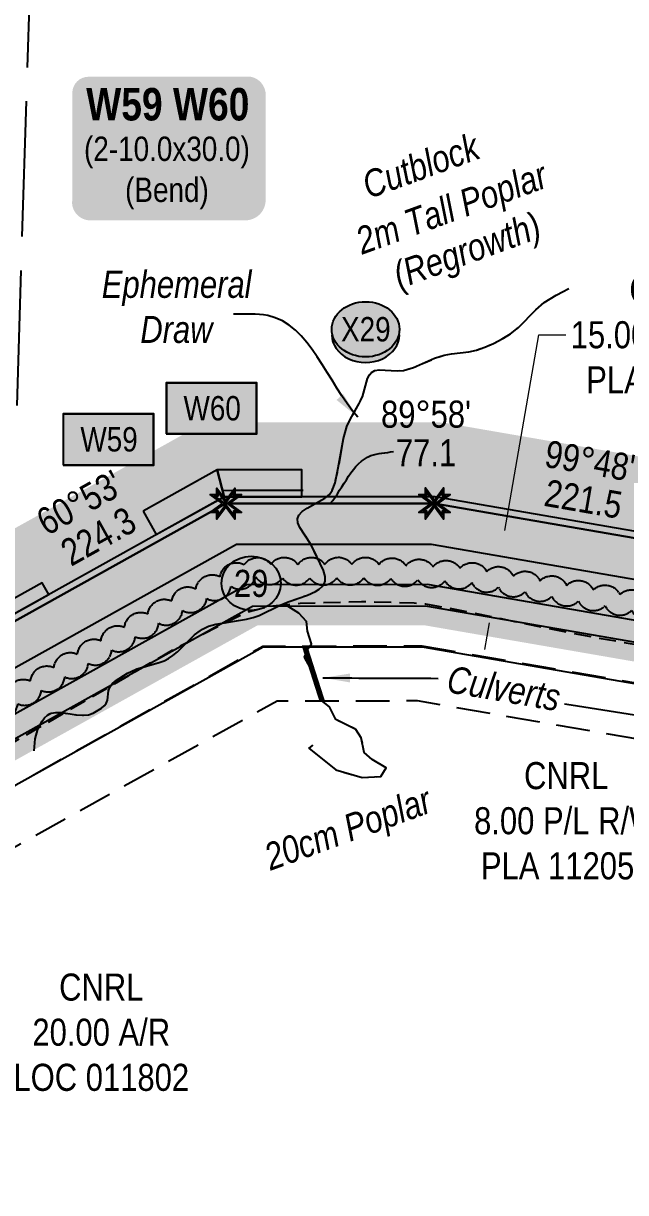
# Model space of a CAD drawing. Extents: x 355004 to 366534, y 6048595 to 6058688.
# Drawn here: x 360642.9 to 360865.6, y 6053724.3 to 6054156.2 of the extents above; entities that cross this region are included whole.
import ezdxf
from ezdxf.enums import TextEntityAlignment as Align

# ---------------------------------------------------------------- set-up
doc = ezdxf.new("R2010")
doc.units = 0
doc.header["$LTSCALE"] = 5
doc.header["$PDSIZE"] = 5
for name, pattern in [('0', [1, 1, 0]), ('foc-ACCESSROAD', [3.75, 2.5, -1.25]), ('foc-TOPO-ephemeral', [6.25, 3.125, -0.625, 0.625, -0.625, 0.625, -0.625]), ('foc-UNSURVEYED', [12.5, 10, -2.5]), ('UG_PIPE', [1.875, 1.25, -0.625])]:
    doc.linetypes.add(name, pattern=pattern)
doc.layers.get('Defpoints').update_dxf_attribs({"color": 9})
for name, color, linetype, lineweight in [('AS-GENERAL', 48, 'Continuous', 18), ('C-AR-T', 13, 'Continuous', 9), ('C-RW-T', 13, 'Continuous', 9), ('T-TEXT', 48, 'Continuous', 18)]:
    doc.layers.add(name, color=color, linetype=linetype, lineweight=lineweight)
for name, color, linetype in [('AS-PIPE-UG', 44, 'UG_PIPE'), ('C-AR', 13, 'foc-ACCESSROAD'), ('C-RW', 13, 'Continuous'), ('L-BD1', 253, 'Continuous'), ('L-MON', 1, 'Continuous'), ('L-USEC', 7, 'foc-UNSURVEYED'), ('P-BUFFER-H 30m', 51, 'Continuous'), ('P-CROSSINGS', 250, 'Continuous'), ('P-ELEVATION', 7, 'Continuous'), ('P-PROPOSED', 10, 'Continuous'), ('P-PROPOSED-H', 21, 'Continuous'), ('P-TEMP-BLOCKS', 250, 'Continuous'), ('P-TEMP-BLUE', 146, 'Continuous'), ('T-BUSH', 110, '0'), ('T-BUSH-T', 110, 'Continuous'), ('T-DRAW', 143, 'foc-TOPO-ephemeral'), ('T-WATER-T', 170, 'Continuous')]:
    doc.layers.add(name, color=color, linetype=linetype)
doc.layers.add('P-TEMP-BLUE-H', color=7, linetype='Continuous', true_color=0x99e6ff)
doc.styles.add('80', font='ARIALN.TTF', dxfattribs={"height": 10})
doc.styles.add('80CG', font='ARIALN.TTF', dxfattribs={"height": 10})
doc.styles.add('80L', font='ARIALN.TTF', dxfattribs={"height": 10})
doc.styles.add('80LS', font='ARIALNI.TTF', dxfattribs={"height": 10})
doc.styles.add('BOLD', font='ARIALNB.TTF')
doc.styles.add('Crossing', font='ARIALN.TTF', dxfattribs={"height": 10})
doc.styles.add('foc-LtypeFont', font='ARIALN.TTF', dxfattribs={"height": 7.35})
doc.styles.get("Standard").update_dxf_attribs({"font": 'ARIALN.TTF'})
doc.linetypes.add('foc-TOPO-flowdirection-NOLINE', pattern='A,0,[">",foc-LtypeFont,S=0.3,R=0,X=0,Y=-0.945],-20,[">",foc-LtypeFont,S=0.3,R=0,X=0,Y=-0.945],0', length=20)
doc.dimstyles.new('Compass 5 000', dxfattribs={"dimscale": 5, "dimtxt": 9, "dimasz": 2, "dimexe": 0.2, "dimexo": 0.0625, "dimgap": 0.5, "dimtad": 0, "dimtih": 1, "dimtoh": 1, "dimzin": 0, "dimdsep": 46, "dimtxsty": '80CG', "dimcen": 0.1, "dimse1": 1, "dimse2": 1, "dimclrd": 256, "dimclrt": 256, "dimaunit": 1, "dimadec": 4, "dimazin": 0, "dimtfac": 0.06, "dimtofl": 0, "dimtmove": 0, "dimatfit": 1, "dimfxl": 0.2, "dimtolj": 1, "dimtzin": 0, "dimlwd": -1, "dimarcsym": 0})

# ---------------------------------------------------------------- blocks, each defined once
blk = doc.blocks.new('*D421')
at = {"layer": 'C-RW-T', "transparency": 16777216}
for p, q in [((360903.3, 6053938.75), (360905.01, 6053948.6)), ((360898.5, 6053911.17), (360889.88, 6053861.58)), ((360889.88, 6053861.58), (360879.88, 6053861.58))]:
    blk.add_line(p, q, dxfattribs=at)
for points in [[(360901.65, 6053939.04), (360904.94, 6053938.47), (360901.58, 6053928.9)], [(360896.86, 6053911.45), (360900.14, 6053910.88), (360900.21, 6053921.02)]]:
    blk.add_solid(points, dxfattribs=at)
at = {"layer": 'Defpoints', "color": 0, "transparency": 16777216}
for p in [(360869.95, 6053934.4), (360868.58, 6053926.52), (360901.58, 6053928.9)]:
    blk.add_point(p, dxfattribs=at)
at = {"layer": 'C-RW-T', "transparency": 16777216, "insert": (360843.59, 6053861.58), "char_height": 10, "attachment_point": 5, "style": '80CG'}
blk.add_mtext('\\A1;CNRL\\P8.00 P/L R/W\\PPLA 112056', dxfattribs=at)
blk = doc.blocks.new('*D426')
at = {"layer": 'C-RW-T', "transparency": 16777216}
for p, q in [((360820.94, 6053968.87), (360833.43, 6054041.14)), ((360833.43, 6054041.14), (360843.43, 6054041.14)), ((360815.05, 6053934.8), (360813.35, 6053924.95))]:
    blk.add_line(p, q, dxfattribs=at)
for points in [[(360819.3, 6053969.16), (360822.58, 6053968.59), (360819.24, 6053959.02)], [(360813.41, 6053935.09), (360816.7, 6053934.52), (360816.76, 6053944.66)]]:
    blk.add_solid(points, dxfattribs=at)
at = {"layer": 'Defpoints', "color": 0, "transparency": 16777216}
for p in [(360809.41, 6053960.72), (360819.24, 6053959.02), (360806.93, 6053946.36)]:
    blk.add_point(p, dxfattribs=at)
at = {"layer": 'C-RW-T', "transparency": 16777216, "insert": (360882.51, 6054041.14), "char_height": 10, "attachment_point": 5, "style": '80CG'}
blk.add_mtext('\\A1;CNRL\\P15.00 P/L R/W\\PPLA 250032', dxfattribs=at)
blk = doc.blocks.new('*U448')
at = {"true_color": 0x99e6ff}
h = blk.add_hatch(color=141, dxfattribs=at)
edge = h.paths.add_edge_path()
edge.add_line((-29, -33.07), (29, -33.07))
edge.add_arc((29, -27.07), 6, 270, 360)
edge.add_line((35, -27.07), (35, 12.5))
edge.add_arc((29, 12.5), 6, 0, 90)
edge.add_line((29, 18.5), (-29, 18.5))
edge.add_arc((-29, 12.5), 6, 90, 180)
edge.add_line((-35, 12.5), (-35, -27.07))
edge.add_arc((-29, -27.07), 6, 180, 270)
at = {"color": 250, "flags": 128}
blk.add_lwpolyline([(-29, -33.07, 3, 3, 0), (29, -33.07, 3, 3, 0.414214), (35, -27.07, 3, 3, 0), (35, 12.5, 3, 0, 0.414214), (29, 18.5, 0, 0, 0), (-29, 18.5, 0, 0, 0.414214), (-35, 12.5, 0, 0, 0), (-35, -27.07, 0, 3, 0.414214)], format="xyseb", close=True, dxfattribs=at)
at = {"flags": 128}
blk.add_lwpolyline([(5.04, -21.02, 0, 7.5, 0), (0, 0, 0, 0, 0)], format="xyseb", dxfattribs=at)
at = {"color": 250}
for tag, p, height, style in [('TEMP_AREA_W1_001', (-9.21, 2.24), 12, 'BOLD'), ('ENTER_TEXT_001', (-30.66, -12.62), 9, '80')]:
    blk.add_attdef(tag, p, '', height=height, dxfattribs=dict(at, style=style))
blk = doc.blocks.new('TEMP')
h = blk.add_hatch(color=255)
h.dxf.hatch_style = 1
h.paths.add_polyline_path([(0, 0.251), (-0.666, 1.152), (-0.666, 0.666), (-1.152, 0.666), (-0.251, 0), (-1.152, -0.666), (-0.666, -0.666), (-0.666, -1.152), (0, -0.251), (0.666, -1.152), (0.666, -0.666), (1.152, -0.666), (0.251, 0), (1.152, 0.666), (0.666, 0.666), (0.666, 1.152)])
h.paths.add_polyline_path([(0.566, 0.849), (0.566, 0.566), (0.849, 0.566), (0.083, 0), (0.849, -0.566), (0.566, -0.566), (0.566, -0.849), (0, -0.083), (-0.566, -0.849), (-0.566, -0.566), (-0.849, -0.566), (-0.083, 0), (-0.849, 0.566), (-0.566, 0.566), (-0.566, 0.849), (0, 0.083)], flags=16)
h = blk.add_hatch(color=1)
h.dxf.hatch_style = 1
h.paths.add_polyline_path([(0, 0.083), (-0.566, 0.849), (-0.566, 0.566), (-0.849, 0.566), (-0.083, 0), (-0.849, -0.566), (-0.566, -0.566), (-0.566, -0.849), (0, -0.083), (0.566, -0.849), (0.566, -0.566), (0.849, -0.566), (0.083, 0), (0.849, 0.566), (0.566, 0.566), (0.566, 0.849)])
at = {"color": 1}
for p, q in [((-0.083, 0), (0.083, 0)), ((0, 0.083), (0, -0.083))]:
    blk.add_line(p, q, dxfattribs=at)
at = {"color": 255, "flags": 128}
blk.add_lwpolyline([(-0.251, 0), (-1.152, 0.666), (-0.666, 0.666), (-0.666, 1.152), (0, 0.251), (0.666, 1.152), (0.666, 0.666), (1.152, 0.666), (0.251, 0), (1.152, -0.666), (0.666, -0.666), (0.666, -1.152), (0, -0.251), (-0.666, -1.152), (-0.666, -0.666), (-1.152, -0.666)], close=True, dxfattribs=at)
at = {"color": 1, "flags": 128}
blk.add_lwpolyline([(-0.083, 0), (-0.849, 0.566), (-0.566, 0.566), (-0.566, 0.849), (0, 0.083), (0.566, 0.849), (0.566, 0.566), (0.849, 0.566), (0.083, 0), (0.849, -0.566), (0.566, -0.566), (0.566, -0.849), (0, -0.083), (-0.566, -0.849), (-0.566, -0.566), (-0.849, -0.566)], close=True, dxfattribs=at)
blk = doc.blocks.new('Temp_Area5')
at = {"true_color": 0x99e6ff}
h = blk.add_hatch(color=141, dxfattribs=at)
h.dxf.hatch_style = 1
h.paths.add_polyline_path([(-16.83, -9.44), (16.33, -9.44), (16.33, 9.05), (-16.83, 9.05)])
at = {"color": 250}
for points in [[(-17.03, -9.64), (16.53, -9.64), (16.53, 9.25), (-17.03, 9.25)], [(-16.93, -9.54), (16.43, -9.54), (16.43, 9.15), (-16.93, 9.15)]]:
    blk.add_lwpolyline(points, close=True, dxfattribs=at)
at = {"color": 250, "style": '80L'}
blk.add_attdef('TEMPORARY', text='', height=9, dxfattribs=at).set_placement((0, -0.15), align=Align.MIDDLE_CENTER)
blk = doc.blocks.new('xing2')
h = blk.add_hatch(color=50)
h.dxf.hatch_style = 1
edge = h.paths.add_edge_path()
edge.add_ellipse((0, 0), major_axis=(-12.5, 0), ratio=0.816297, start_angle=0, end_angle=360)
h = blk.add_hatch(color=250)
h.dxf.hatch_style = 1
edge = h.paths.add_edge_path()
edge.add_ellipse((0, -2.05), major_axis=(-12.5, 0), ratio=0.816297, start_angle=0, end_angle=180)
edge.add_line((12.5, -2.05), (12.5, 0))
edge.add_ellipse((0, 0), major_axis=(-12.5, 0), ratio=0.816297, start_angle=0, end_angle=180, ccw=False)
edge.add_line((-12.5, 0), (-12.5, -2.05))
at = {"color": 250}
blk.add_ellipse((0, 0), major_axis=(-12.5, 0), ratio=0.816297, dxfattribs=at)
blk.add_ellipse((0, -2.05), major_axis=(-12.5, 0), ratio=0.816297, start_param=0, end_param=3.141593, dxfattribs=at)
at = {"color": 250, "style": 'Crossing'}
blk.add_attdef('CROSSING', text='', height=9, dxfattribs=at).set_placement((0.09, 0.02), align=Align.MIDDLE_CENTER)
at = {"color": 250, "style": 'Crossing', "flags": 1}
for tag, p in [('OWNER', (0.09, -12.49)), ('DESCRIPTION', (0.09, -25.77)), ('LOCATION', (0.09, -39.3)), ('DWG_REF', (0.09, -52.84))]:
    blk.add_attdef(tag, text='', height=9, dxfattribs=at).set_placement(p, align=Align.MIDDLE_CENTER)
blk = doc.blocks.new('Induction_Bend_No')
at = {"layer": 'P-ELEVATION'}
h = blk.add_hatch(color=111, dxfattribs=at)
h.dxf.hatch_style = 1
edge = h.paths.add_edge_path()
edge.add_ellipse((0, 0), major_axis=(-10.94, 0), ratio=0.913794, start_angle=0, end_angle=360)
at = {"layer": 'P-ELEVATION', "color": 7, "flags": 128}
blk.add_lwpolyline([(0, 0, 5, 0, 0), (-8.54, -4.54, 0, 0, 0)], format="xyseb", dxfattribs=at)
at = {"layer": 'P-ELEVATION', "color": 7}
blk.add_ellipse((0, 0), major_axis=(-10.94, 0), ratio=0.913794, dxfattribs=at)
at = {"layer": 'P-ELEVATION', "style": '80'}
blk.add_attdef('BEND', text='', height=10, dxfattribs=at).set_placement((0, 0), align=Align.MIDDLE_CENTER)
blk = doc.blocks.new('*D725')
at = {"layer": 'C-AR-T', "transparency": 16777216}
for p, q in [((360586.68, 6053856.62), (360581.82, 6053865.35)), ((360606.15, 6053821.68), (360627.44, 6053783.45)), ((360627.44, 6053783.45), (360637.44, 6053783.45))]:
    blk.add_line(p, q, dxfattribs=at)
for points in [[(360588.14, 6053857.43), (360585.23, 6053855.8), (360591.55, 6053847.88)], [(360607.6, 6053822.49), (360604.69, 6053820.87), (360601.28, 6053830.41)]]:
    blk.add_solid(points, dxfattribs=at)
at = {"layer": 'Defpoints', "color": 0, "transparency": 16777216}
for p in [(360590.73, 6053847.42), (360600.46, 6053829.96), (360601.28, 6053830.41)]:
    blk.add_point(p, dxfattribs=at)
at = {"layer": 'C-AR-T', "transparency": 16777216, "insert": (360671.71, 6053783.45), "char_height": 10, "attachment_point": 5, "style": '80CG'}
blk.add_mtext('\\A1;CNRL\\P20.00 A/R\\PLOC 011802', dxfattribs=at)

msp = doc.modelspace()

# ---------------------------------------------------------------- hatches: boundary and pattern name
at = {"layer": 'P-BUFFER-H 30m'}
h = msp.add_hatch(color=256, dxfattribs=at)
h.dxf.hatch_style = 1
edge = h.paths.add_edge_path()
edge.add_line((360143.069, 6053526.88), (359951.046, 6053351.793))
edge.add_arc((359971.252, 6053329.632), 29.99, 132.35869, 161.1167)
edge.add_line((359942.876, 6053339.338), (359937.321, 6053323.097))
edge.add_line((359937.321, 6053323.097), (359592.181, 6053011.569))
edge.add_arc((359612.275, 6052989.307), 29.99, 132.06976, 183.19753)
edge.add_line((359582.332, 6052987.634), (359599.322, 6052683.515))
edge.add_line((359599.322, 6052683.515), (359596.231, 6052667.301))
edge.add_line((359596.231, 6052667.301), (359570.103, 6052530.209))
edge.add_line((359570.103, 6052530.209), (359561.718, 6052512.862))
edge.add_arc((359588.718, 6052499.81), 29.99, 154.2, 169.19794)
edge.add_line((359559.26, 6052505.431), (359520.794, 6052303.826))
edge.add_line((359520.794, 6052303.826), (359488.527, 6052200.413))
edge.add_arc((359517.156, 6052191.48), 29.99, 162.67106, 207.67106)
edge.add_line((359490.596, 6052177.553), (359491.392, 6052176.034))
edge.add_line((359491.392, 6052176.034), (359484.801, 6052154.909))
edge.add_line((359484.801, 6052154.909), (359480.575, 6052144.748))
edge.add_arc((359508.266, 6052133.232), 29.99, 157.4183, 162.05011)
edge.add_line((359479.736, 6052142.475), (359459.107, 6052078.797))
edge.add_line((359459.107, 6052078.797), (359420.237, 6052091.39))
edge.add_arc((359410.994, 6052062.859), 29.99, 72.05011, 109.95102)
edge.add_line((359400.761, 6052091.049), (359345.133, 6052070.856))
edge.add_arc((359355.366, 6052042.666), 29.99, 109.95102, 125.22263)
edge.add_line((359338.069, 6052067.165), (359259.654, 6052011.803))
edge.add_arc((359276.951, 6051987.304), 29.99, 125.22263, 137.4931)
edge.add_line((359254.842, 6052007.568), (359223.901, 6051973.809))
edge.add_line((359223.901, 6051973.809), (359143.115, 6051914.277))
edge.add_line((359143.115, 6051914.277), (359101.159, 6051900.867))
edge.add_line((359101.159, 6051900.867), (358953.961, 6051913.11))
edge.add_arc((358951.475, 6051883.223), 29.99, 85.24557, 90.55285)
edge.add_line((358951.186, 6051913.212), (358748.976, 6051911.26))
edge.add_line((358748.976, 6051911.26), (358742.176, 6051911.807))
edge.add_arc((358739.773, 6051881.913), 29.99, 85.40459, 85.5615)
edge.add_line((358742.094, 6051911.813), (358649.737, 6051918.982))
edge.add_line((358649.737, 6051918.982), (358486.278, 6051962.477))
edge.add_arc((358478.567, 6051933.495), 29.99, 75.0996, 88.59876)
edge.add_line((358479.3, 6051963.476), (358398.838, 6051965.444))
edge.add_arc((358398.105, 6051935.463), 29.99, 88.59876, 95.08604)
edge.add_line((358395.446, 6051965.335), (358160.468, 6051944.422))
edge.add_arc((358163.127, 6051914.55), 29.99, 95.08604, 105.50396)
edge.add_line((358155.111, 6051943.448), (358058.797, 6051916.731))
edge.add_arc((358066.813, 6051887.832), 29.99, 105.50396, 177.63192)
edge.add_line((358036.849, 6051889.071), (358035.733, 6051862.096))
edge.add_line((358035.733, 6051862.096), (357976.043, 6051864.565))
edge.add_arc((357974.804, 6051834.601), 29.99, 87.63192, 101.513)
edge.add_line((357968.818, 6051863.987), (357901.161, 6051850.206))
edge.add_arc((357907.147, 6051820.82), 29.99, 101.513, 115.72007)
edge.add_line((357894.132, 6051847.838), (357813.556, 6051809.025))
edge.add_arc((357826.571, 6051782.007), 29.99, 115.72007, 124.69389)
edge.add_line((357809.501, 6051806.664), (357673.279, 6051712.361))
edge.add_line((357673.279, 6051712.361), (357603.77, 6051671.451))
edge.add_line((357603.77, 6051671.451), (357573.233, 6051723.335))
edge.add_arc((357547.387, 6051708.123), 29.99, 30.4797, 124.6658)
edge.add_line((357530.329, 6051732.79), (357511.695, 6051719.903))
edge.add_line((357511.695, 6051719.903), (357462.202, 6051691.819))
edge.add_arc((357477.003, 6051665.736), 29.99, 119.57234, 284.12419)
edge.add_line((357484.321, 6051636.653), (357530.426, 6051648.254))
edge.add_line((357530.426, 6051648.254), (357561.974, 6051594.652))
edge.add_arc((357587.82, 6051609.864), 29.99, 210.4797, 300.4797)
edge.add_line((357603.032, 6051584.019), (357712.735, 6051648.587))
edge.add_arc((357697.523, 6051674.432), 29.99, 300.4797, 304.69389)
edge.add_line((357714.594, 6051649.775), (357849.274, 6051743.01))
edge.add_line((357849.274, 6051743.01), (357921.618, 6051777.859))
edge.add_line((357921.618, 6051777.859), (357978.416, 6051789.428))
edge.add_line((357978.416, 6051789.428), (358077.582, 6051785.327))
edge.add_arc((358078.821, 6051815.291), 29.99, 267.63192, 357.63192)
edge.add_line((358108.785, 6051814.052), (358110.406, 6051853.241))
edge.add_line((358110.406, 6051853.241), (358171.2, 6051870.106))
edge.add_line((358171.2, 6051870.106), (358399.554, 6051890.429))
edge.add_line((358399.554, 6051890.429), (358472.144, 6051888.654))
edge.add_line((358472.144, 6051888.654), (358634.438, 6051845.469))
edge.add_arc((358642.15, 6051874.451), 29.99, 255.0996, 265.5615)
edge.add_line((358639.829, 6051844.551), (358736.23, 6051837.068))
edge.add_line((358736.23, 6051837.068), (358744.985, 6051836.364))
edge.add_arc((358747.388, 6051866.258), 29.99, 265.40459, 270.55285)
edge.add_line((358747.677, 6051836.269), (358949.824, 6051838.22))
edge.add_line((358949.824, 6051838.22), (359103.853, 6051825.409))
edge.add_arc((359106.339, 6051855.296), 29.99, 265.24557, 287.72493)
edge.add_line((359115.469, 6051826.73), (359172.981, 6051845.112))
edge.add_arc((359163.851, 6051873.678), 29.99, 287.72493, 306.38676)
edge.add_line((359181.642, 6051849.535), (359271.899, 6051916.046))
edge.add_arc((359254.108, 6051940.189), 29.99, 306.38676, 317.4931)
edge.add_line((359276.216, 6051919.925), (359306.846, 6051953.344))
edge.add_line((359306.846, 6051953.344), (359376.384, 6052002.439))
edge.add_line((359376.384, 6052002.439), (359411.825, 6052015.304))
edge.add_line((359411.825, 6052015.304), (359478.796, 6051993.608))
edge.add_arc((359488.039, 6052022.138), 29.99, 252.05011, 342.05011)
edge.add_line((359516.569, 6052012.896), (359550.5, 6052117.638))
edge.add_line((359550.5, 6052117.638), (359554.82, 6052128.024))
edge.add_arc((359527.129, 6052139.541), 29.99, 337.4183, 342.67106)
edge.add_line((359555.758, 6052130.608), (359568.514, 6052171.49))
edge.add_arc((359539.885, 6052180.422), 29.99, 342.67106, 387.67106)
edge.add_line((359566.445, 6052194.35), (359565.649, 6052195.869))
edge.add_line((359565.649, 6052195.869), (359593.13, 6052283.943))
edge.add_arc((359564.501, 6052292.876), 29.99, 342.67106, 349.19794)
edge.add_line((359593.96, 6052287.255), (359631.796, 6052485.562))
edge.add_line((359631.796, 6052485.562), (359640.184, 6052502.913))
edge.add_arc((359613.183, 6052515.965), 29.99, 334.2, 349.20943)
edge.add_line((359642.643, 6052510.35), (359669.874, 6052653.229))
edge.add_line((359669.874, 6052653.229), (359681.365, 6052713.523))
edge.add_arc((359651.906, 6052719.138), 29.99, 349.20943, 410.11223)
edge.add_line((359671.138, 6052742.149), (359658.39, 6052970.331))
edge.add_line((359658.39, 6052970.331), (359996.208, 6053275.249))
edge.add_arc((359976.113, 6053297.512), 29.99, 312.06976, 341.1167)
edge.add_line((360004.489, 6053287.806), (360010.084, 6053304.161))
edge.add_line((360010.084, 6053304.161), (360223.514, 6053498.768))
edge.add_arc((360203.308, 6053520.929), 29.99, 312.35869, 396.35577)
edge.add_line((360227.46, 6053538.707), (360209.308, 6053563.367))
edge.add_line((360209.308, 6053563.367), (360241.485, 6053587.052))
edge.add_arc((360223.707, 6053611.204), 29.99, 306.35577, 312.36171)
edge.add_line((360243.915, 6053589.044), (360505.067, 6053827.19))
edge.add_line((360505.067, 6053827.19), (360518.528, 6053824.518))
edge.add_arc((360524.366, 6053853.934), 29.99, 258.77433, 299.11471)
edge.add_line((360538.958, 6053827.734), (360729.478, 6053933.84))
edge.add_line((360729.478, 6053933.84), (360791.055, 6053933.884))
edge.add_line((360791.055, 6053933.884), (361006.084, 6053896.718))
edge.add_arc((361011.192, 6053926.27), 29.99, 260.19377, 265.12042)
edge.add_line((361008.641, 6053896.389), (361094.666, 6053889.044))
edge.add_arc((361097.217, 6053918.926), 29.99, 265.12042, 286.95932)
edge.add_line((361105.965, 6053890.24), (361126.143, 6053896.393))
edge.add_line((361126.143, 6053896.393), (361168.273, 6053892.797))
edge.add_arc((361170.824, 6053922.678), 29.99, 265.12042, 320.52817)
edge.add_line((361193.974, 6053903.613), (361197.832, 6053908.297))
edge.add_arc((361174.681, 6053927.362), 29.99, 320.52817, 445.12042)
edge.add_line((361177.232, 6053957.243), (361016.947, 6053970.927))
edge.add_line((361016.947, 6053970.927), (360800.006, 6054008.424))
edge.add_arc((360794.898, 6053978.872), 29.99, 80.19377, 90.0412)
edge.add_line((360794.876, 6054008.862), (360717.759, 6054008.806))
edge.add_arc((360717.781, 6053978.816), 29.99, 90.0412, 119.11471)
edge.add_line((360703.189, 6054005.017), (360516.915, 6053901.276))
edge.add_line((360516.915, 6053901.276), (360497.38, 6053905.153))
edge.add_arc((360491.542, 6053875.736), 29.99, 78.77433, 132.36171)
edge.add_line((360471.335, 6053897.896), (360195.14, 6053646.034))
edge.add_line((360195.14, 6053646.034), (360128.635, 6053597.081))
edge.add_arc((360146.413, 6053572.929), 29.99, 126.35577, 216.35577)
edge.add_line((360122.26, 6053555.151), (360143.069, 6053526.88))
at = {"layer": 'P-PROPOSED-H'}
h = msp.add_hatch(color=256, dxfattribs=at)
h.dxf.hatch_style = 1
h.paths.add_polyline_path([(360183.228, 6053522.913), (359971.252, 6053329.632), (359963.183, 6053306.04), (359612.275, 6052989.307), (359629.47, 6052681.514), (359625.691, 6052661.687), (359598.823, 6052520.713), (359588.718, 6052499.81), (359549.932, 6052296.526), (359517.156, 6052191.48), (359523.721, 6052178.96), (359513.02, 6052144.664), (359508.266, 6052133.232), (359478.395, 6052041.025), (359410.994, 6052062.859), (359355.366, 6052042.666), (359276.951, 6051987.304), (359244.039, 6051951.396), (359156.939, 6051887.211), (359104.612, 6051870.486), (358951.475, 6051883.223), (358747.917, 6051881.259), (358739.773, 6051881.913), (358644.679, 6051889.295), (358478.567, 6051933.495), (358398.105, 6051935.463), (358163.127, 6051914.55), (358066.813, 6051887.832), (358064.458, 6051830.893), (357974.804, 6051834.601), (357907.147, 6051820.82), (357826.571, 6051782.007), (357689.442, 6051687.075), (357593.137, 6051630.393), (357547.387, 6051708.123), (357527.656, 6051694.479), (357477.003, 6051665.736), (357528.584, 6051678.715), (357542.475, 6051686.907), (357587.82, 6051609.864), (357697.523, 6051674.432), (357834.139, 6051769.008), (357911.97, 6051806.499), (357976.008, 6051819.543), (358078.821, 6051815.291), (358081.344, 6051876.302), (358165.818, 6051899.735), (358398.588, 6051920.452), (358476.426, 6051918.548), (358642.15, 6051874.451), (358738.592, 6051866.965), (358747.388, 6051866.258), (358950.925, 6051868.222), (359106.339, 6051855.296), (359163.851, 6051873.678), (359254.108, 6051940.189), (359286.916, 6051975.984), (359362.372, 6052029.257), (359411.271, 6052047.008), (359488.039, 6052022.138), (359522.344, 6052128.034), (359527.129, 6052139.541), (359539.885, 6052180.422), (359533.32, 6052192.943), (359564.501, 6052292.876), (359603.077, 6052495.061), (359613.183, 6052515.965), (359640.414, 6052658.844), (359651.906, 6052719.138), (359642.024, 6052725.618), (359627.647, 6052982.982), (359976.113, 6053297.512), (359984.196, 6053321.142), (360203.308, 6053520.929), (360167.378, 6053569.742), (360223.707, 6053611.204), (360496.051, 6053859.554), (360524.366, 6053853.934), (360721.68, 6053963.824), (360793.617, 6053963.876), (361011.192, 6053926.27), (361097.217, 6053918.926), (361122.929, 6053926.767), (361170.824, 6053922.678), (361174.681, 6053927.362), (361013.11, 6053941.156), (360794.898, 6053978.872), (360717.781, 6053978.816), (360521.883, 6053869.715), (360491.542, 6053875.736), (360214.185, 6053622.814), (360146.413, 6053572.929)])
at = {"layer": 'P-TEMP-BLUE-H'}
h = msp.add_hatch(color=256, dxfattribs=at)
h.dxf.hatch_style = 1
h.paths.add_polyline_path([(360687.199, 6053976.087), (360692.063, 6053967.354), (360717.131, 6053981.315), (360714.532, 6053991.31)])
h = msp.add_hatch(color=256, dxfattribs=at)
h.dxf.hatch_style = 1
h.paths.add_polyline_path([(360714.532, 6053991.31), (360717.131, 6053981.315), (360745.825, 6053981.336), (360745.818, 6053991.332)])
h = msp.add_hatch(color=256, dxfattribs=at)
h.dxf.hatch_style = 1
h.paths.add_polyline_path([(360186.178, 6053602.199), (360214.185, 6053622.814), (360491.542, 6053875.736), (360521.883, 6053869.715), (360717.781, 6053978.816), (360794.898, 6053978.872), (361013.11, 6053941.156), (361091.236, 6053934.486), (361091.312, 6053936.988), (361013.43, 6053943.636), (360795.111, 6053981.371), (360717.131, 6053981.315), (360521.469, 6053872.345), (360490.791, 6053878.434), (360212.598, 6053624.749), (360184.195, 6053603.843)])
h = msp.add_hatch(color=256, dxfattribs=at)
h.dxf.hatch_style = 1
h.paths.add_polyline_path([(360571.309, 6053905.823), (360573.741, 6053901.457), (360652.342, 6053945.232), (360649.91, 6053949.599)], flags=17)

# ---------------------------------------------------------------- linework, layer by layer
at = {"layer": 'AS-GENERAL', "const_width": 1.999, "flags": 128}
msp.add_lwpolyline([(360746.87, 6053926.199), (360753.375, 6053905.866)], dxfattribs=at)
at = {"layer": 'AS-PIPE-UG', "flags": 128}
msp.add_lwpolyline([(360210.484, 6053561.009), (360218.115, 6053567.479), (360204.431, 6053565.619), (360210.964, 6053570.068), (360231.606, 6053588.482), (360243.128, 6053598.948), (360292.447, 6053642.846), (360342.341, 6053688.491), (360372.2, 6053715.513), (360440.418, 6053777.85), (360476.711, 6053812.601), (360491.192, 6053827.592), (360498.106, 6053831.627), (360503.668, 6053834.022), (360512.867, 6053834.864), (360524.507, 6053835.272), (360529.475, 6053835.791), (360536.537, 6053836.435), (360544.587, 6053839.138), (360589.733, 6053863.475), (360638.263, 6053890.034), (360700.223, 6053925.966), (360721.967, 6053937.032), (360725.342, 6053938.611), (360733.595, 6053940.869), (360745.211, 6053942.035), (360767.912, 6053942.661), (360787.389, 6053942.117), (360791.573, 6053941.735), (360795.612, 6053941.051), (360801.819, 6053939.974), (360846.183, 6053930.825), (360927.787, 6053916.567), (360985.763, 6053906.209), (361007.076, 6053903.226), (361084.125, 6053896.597), (361092.295, 6053897.274), (361101.326, 6053899.502), (361110.755, 6053902.779), (361117.878, 6053905.575), (361127.556, 6053906.352), (361139.066, 6053905.706), (361153.628, 6053904.313), (361159.887, 6053903.784)], dxfattribs=at)
at = {"layer": 'C-AR', "flags": 128}
msp.add_lwpolyline([(360790.249, 6053926.314), (361006.155, 6053888.884), (361090.189, 6053881.237), (361090.007, 6053875.231), (361088.788, 6053861.288), (361003.744, 6053868.717), (360788.664, 6053905.892), (360736.756, 6053905.854), (360636.08, 6053849.793), (360605.374, 6053832.695), (360533.969, 6053792.917), (360513.482, 6053796.983), (360321.975, 6053622.359), (360240.419, 6053548.103), (360233.057, 6053541.373), (360313.75, 6053398.831), (360267.988, 6053357.315), (360258.455, 6053371.835), (360256.88, 6053374.235), (360286.201, 6053400.836), (360288.427, 6053402.855), (360287.095, 6053405.198), (360277.892, 6053419.258), (360210.439, 6053540.452), (360207.726, 6053545.241), (360213.133, 6053550.218), (360215.258, 6053552.173), (360287.951, 6053618.673), (360507.471, 6053818.559), (360530.658, 6053813.957), (360606.091, 6053855.981), (360636.796, 6053873.077), (360731.446, 6053926.158), (360790.249, 6053926.314)], close=True, dxfattribs=at)
at = {"layer": 'C-RW', "flags": 128}
msp.add_lwpolyline([(361015.162, 6054526.081), (361244.198, 6054197.998), (361256.744, 6054156.789), (361254.912, 6054080.324), (361222.975, 6053985.105), (361200.959, 6053943.674), (361179.842, 6053906.858), (361171.34, 6053907.584), (361164.607, 6053908.159), (361124.536, 6053911.58), (361098.824, 6053903.739), (361009.274, 6053911.384), (360792.336, 6053948.88), (360725.579, 6053948.832), (360526.85, 6053838.154)], dxfattribs=at)
at = {"layer": 'C-RW'}
for points in [[(360524.366, 6053853.934), (360721.68, 6053963.824), (360793.617, 6053963.876), (361011.203, 6053926.268), (361097.117, 6053918.808), (361122.843, 6053926.641), (361171.523, 6053922.461), (361171.523, 6053922.461), (361170.45, 6053907.882), (361124.443, 6053911.454), (361098.824, 6053903.739), (361009.274, 6053911.384), (360792.336, 6053948.88), (360725.579, 6053948.832), (360526.85, 6053838.154)], [(359617.411, 6052682.314), (359599.978, 6052994.367), (359955.145, 6053314.945), (360507.472, 6053818.559), (360530.658, 6053813.957), (360731.557, 6053925.844), (360790.372, 6053925.886), (361006.333, 6053888.559), (361177.749, 6053873.925), (361179.032, 6053888.865), (361008.251, 6053903.445), (360791.653, 6053940.882), (360727.658, 6053940.836), (360528.175, 6053829.738), (360502.963, 6053834.741), (360190.149, 6053549.491), (359945.084, 6053326.092), (359584.606, 6053000.692), (359602.336, 6052683.315)]]:
    msp.add_lwpolyline(points, dxfattribs=at)
at = {"layer": 'L-USEC'}
msp.add_line((360640.591, 6054015.007), (360652.963, 6054416.975), dxfattribs=at)
at = {"layer": 'P-PROPOSED', "flags": 128}
msp.add_lwpolyline([(360524.366, 6053853.934), (360721.68, 6053963.824), (360793.617, 6053963.876), (361011.192, 6053926.27), (361097.217, 6053918.926), (361122.929, 6053926.767), (361170.824, 6053922.678), (361174.681, 6053927.362), (361013.11, 6053941.156), (360794.898, 6053978.872), (360717.781, 6053978.816), (360521.883, 6053869.715)], dxfattribs=at)
at = {"layer": 'P-TEMP-BLUE', "flags": 128}
for points in [[(360687.199, 6053976.087), (360692.063, 6053967.354), (360717.131, 6053981.315), (360714.532, 6053991.31), (360687.199, 6053976.087)], [(360714.532, 6053991.31), (360717.131, 6053981.315), (360745.825, 6053981.336), (360745.818, 6053991.332)], [(360186.178, 6053602.199), (360214.185, 6053622.814), (360491.542, 6053875.736), (360521.883, 6053869.715), (360717.781, 6053978.816), (360794.898, 6053978.872), (361013.11, 6053941.156), (361091.236, 6053934.486), (361091.312, 6053936.988), (361013.43, 6053943.636), (360795.111, 6053981.371), (360717.131, 6053981.315), (360521.469, 6053872.345), (360490.791, 6053878.434), (360212.598, 6053624.749), (360184.195, 6053603.843)], [(360571.309, 6053905.823), (360573.741, 6053901.457), (360652.342, 6053945.232), (360649.91, 6053949.599), (360571.309, 6053905.823)]]:
    msp.add_lwpolyline(points, close=True, dxfattribs=at)
at = {"layer": 'T-BUSH', "flags": 128}
for points in [[(360449.29, 6053847.291, -0.5205671), (360455.686, 6053839.608, -0.5205671), (360462.082, 6053831.925, -0.5205671), (360469.026, 6053826.841, -0.5205671), (360476.411, 6053833.408, -0.5205671), (360483.005, 6053840.705, -0.5205671), (360491.899, 6053845.268, -0.5205671), (360501.171, 6053848.75, -0.5205671), (360511.037, 6053850.337, -0.5205671), (360520.937, 6053851.726, -0.5205671), (360530.836, 6053853.116, -0.5205671), (360540.541, 6053855.343, -0.5205671), (360549.4, 6053859.937, -0.5205671), (360558.173, 6053864.73, -0.5205671), (360566.946, 6053869.523, -0.5205671), (360575.718, 6053874.315, -0.5205671), (360584.491, 6053879.108, -0.5205671), (360593.227, 6053883.968, -0.5205671), (360601.961, 6053888.831, -0.5205671), (360610.695, 6053893.694, -0.5205671), (360619.43, 6053898.557, -0.5205671), (360628.164, 6053903.419, -0.5205671), (360636.862, 6053908.345, -0.5205671), (360645.546, 6053913.298, -0.5205671), (360654.23, 6053918.25, -0.5205671), (360662.914, 6053923.202, -0.5205671), (360671.598, 6053928.154, -0.5205671), (360680.281, 6053933.107, -0.5205671), (360688.965, 6053938.059, -0.5205671), (360697.743, 6053942.836, -0.5205671), (360706.681, 6053947.312, -0.5205671), (360715.62, 6053951.788, -0.5205671), (360724.559, 6053956.264, -0.5205671), (360734.373, 6053956.395, -0.5205671), (360744.366, 6053956.311, -0.5205671), (360754.362, 6053956.355, -0.5205671), (360764.359, 6053956.399, -0.5205671), (360774.353, 6053956.319, -0.5205671), (360784.34, 6053955.874, -0.5205671), (360794.326, 6053955.429, -0.5205671), (360804.313, 6053954.983, -0.5205671), (360814.213, 6053953.739, -0.5205671), (360824.063, 6053952.031, -0.5205671), (360833.912, 6053950.322, -0.5205671), (360843.762, 6053948.614, -0.5205671), (360853.611, 6053946.905, -0.5205671), (360863.461, 6053945.196, -0.5205671), (360873.31, 6053943.488, -0.5205671), (360883.157, 6053941.764, -0.5205671), (360892.991, 6053939.966, -0.5205671), (360902.824, 6053938.168, -0.5205671), (360912.61, 6053938.029, -0.5205671), (360922.161, 6053940.643, -0.5205671), (360928.197, 6053948.611, -0.5205671), (360934.234, 6053956.579, -0.5205671), (360940.437, 6053964.405, -0.5205671), (360947.34, 6053971.636, -0.5205671), (360954.242, 6053978.868, -0.5205671), (360963.758, 6053981.547, -0.5205671), (360973.483, 6053983.863, -0.5205671), (360983.207, 6053986.178, -0.5205671), (360993.095, 6053987.541, -0.5205671), (361003.052, 6053988.062, -0.5205671), (361013.039, 6053987.613, -0.5205671), (361021.988, 6053990.527, -0.5205671), (361029.618, 6053996.963, -0.5205671), (361036.927, 6054003.784, -0.5205671), (361042.624, 6054011.916, -0.5205671), (361047.822, 6054020.455, -0.5205671), (361054.122, 6054030.125, -0.5205671)], [(360445.449, 6053844.093, 0.5205671), (360451.845, 6053836.41, 0.5205671), (360458.241, 6053828.727, 0.5205671), (360464.931, 6053821.303, 0.5205671), (360472.922, 6053823.469, 0.5205671), (360480.207, 6053830.14, 0.5205671), (360487.037, 6053837.156, 0.5205671), (360495.931, 6053841.719, 0.5205671), (360505.446, 6053844.504, 0.5205671), (360515.346, 6053845.894, 0.5205671), (360525.245, 6053847.284, 0.5205671), (360535.145, 6053848.674, 0.5205671), (360544.64, 6053851.641, 0.5205671), (360553.413, 6053856.433, 0.5205671), (360562.186, 6053861.226, 0.5205671), (360570.958, 6053866.019, 0.5205671), (360579.731, 6053870.812, 0.5205671), (360588.499, 6053875.615, 0.5205671), (360597.233, 6053880.477, 0.5205671), (360605.967, 6053885.34, 0.5205671), (360614.701, 6053890.203, 0.5205671), (360623.435, 6053895.066, 0.5205671), (360632.17, 6053899.929, 0.5205671), (360640.859, 6053904.871, 0.5205671), (360649.543, 6053909.823, 0.5205671), (360658.227, 6053914.775, 0.5205671), (360666.911, 6053919.727, 0.5205671), (360675.594, 6053924.68, 0.5205671), (360684.278, 6053929.632, 0.5205671), (360692.962, 6053934.584, 0.5205671), (360701.788, 6053939.271, 0.5205671), (360710.726, 6053943.747, 0.5205671), (360719.665, 6053948.223, 0.5205671), (360728.793, 6053951.757, 0.5205671), (360738.774, 6053951.289, 0.5205671), (360748.771, 6053951.332, 0.5205671), (360758.767, 6053951.376, 0.5205671), (360768.764, 6053951.42, 0.5205671), (360778.753, 6053951.12, 0.5205671), (360788.74, 6053950.674, 0.5205671), (360798.727, 6053950.229, 0.5205671), (360808.696, 6053949.623, 0.5205671), (360818.546, 6053947.915, 0.5205671), (360828.395, 6053946.206, 0.5205671), (360838.245, 6053944.498, 0.5205671), (360848.094, 6053942.789, 0.5205671), (360857.944, 6053941.08, 0.5205671), (360867.793, 6053939.372, 0.5205671), (360877.643, 6053937.663, 0.5205671), (360887.481, 6053935.892, 0.5205671), (360897.315, 6053934.094, 0.5205671), (360907.149, 6053932.296, 0.5205671), (360916.982, 6053930.499, 0.5205671), (360926.816, 6053928.701, 0.5205671), (360936.652, 6053926.913, 0.5205671), (360946.488, 6053925.131, 0.5205671), (360956.325, 6053923.348, 0.5205671), (360966.161, 6053921.566, 0.5205671), (360975.997, 6053919.784, 0.5205671), (360985.834, 6053918.001, 0.5205671), (360995.715, 6053916.515, 0.5205671), (361005.64, 6053915.324, 0.5205671), (361015.566, 6053914.133, 0.5205671), (361025.491, 6053912.942, 0.5205671), (361035.448, 6053912.052, 0.5205671), (361045.408, 6053911.199, 0.5205671), (361055.368, 6053910.345, 0.5205671), (361065.328, 6053909.492, 0.5205671), (361075.288, 6053908.639, 0.5205671), (361085.248, 6053907.785, 0.5205671), (361093.99, 6053910.833, 0.5205671), (361101.693, 6053917.204, 0.5205671), (361100.791, 6053926.47, 0.5205671), (361098.505, 6053936.202, 0.5205671), (361095.756, 6053945.806, 0.5205671), (361092.412, 6053956.29, 0.5205671)]]:
    msp.add_lwpolyline(points, format="xyb", dxfattribs=at)
msp.add_lwpolyline([(360716.375, 6053983.72), (360746.365, 6053983.741)], dxfattribs=at)
at = {"layer": 'T-DRAW', "flags": 128}
for points in [[(360646.847, 6053887.483), (360647.317, 6053891.864), (360648.307, 6053895.526), (360649.815, 6053898.47), (360650.763, 6053899.672), (360651.841, 6053900.695), (360653.181, 6053901.407), (360654.959, 6053901.695), (360657.18, 6053901.595), (360662.431, 6053900.819), (360664.723, 6053900.631), (360666.953, 6053900.793), (360668.732, 6053901.399), (360671.781, 6053903.216), (360672.774, 6053904.059), (360673.493, 6053904.921), (360674.008, 6053906.186), (360674.439, 6053909.63), (360674.904, 6053911.009), (360675.76, 6053912.178), (360676.995, 6053913.316), (360681.395, 6053916.149), (360684.646, 6053917.681), (360693.074, 6053920.053), (360694.996, 6053920.773), (360696.621, 6053921.589), (360698.192, 6053922.642), (360699.831, 6053924.018), (360706.229, 6053930.386), (360709.105, 6053932.452), (360711.383, 6053933.495), (360714.067, 6053934.3), (360725.394, 6053936.133), (360727.906, 6053936.735), (360730.072, 6053937.483), (360737.874, 6053941.257), (360740.751, 6053942.48), (360747.989, 6053945.04), (360750.846, 6053946.332), (360752.278, 6053947.225), (360753.343, 6053948.158), (360754.061, 6053949.151), (360754.438, 6053950.212), (360754.437, 6053951.943), (360753.846, 6053954.119), (360750.144, 6053961.918), (360749.022, 6053963.993), (360745.139, 6053969.962), (360744.429, 6053971.733), (360744.289, 6053973.232), (360744.785, 6053974.595), (360746.009, 6053975.905), (360747.82, 6053977.129), (360754.359, 6053980.809), (360756.024, 6053982.204), (360757.079, 6053983.647), (360758.115, 6053986.439), (360759.341, 6053992.034), (360761.29, 6054002.911), (360762.523, 6054007.308), (360763.808, 6054010.143), (360766.995, 6054015.787), (360768.222, 6054018.268), (360770.165, 6054025.015), (360770.813, 6054026.36), (360771.603, 6054027.292), (360772.825, 6054027.963), (360774.495, 6054028.262), (360781.084, 6054027.883), (360783.451, 6054028.039), (360787.12, 6054029.109), (360794.947, 6054032.528), (360798.489, 6054033.71), (360801.218, 6054034.216), (360807.543, 6054034.949), (360810.377, 6054035.566), (360813.511, 6054036.637), (360816.685, 6054038.001), (360819.856, 6054039.641), (360822.964, 6054041.527), (360825.926, 6054043.873), (360832.316, 6054050.435), (360835.468, 6054053.062), (360839.884, 6054055.832), (360844.568, 6054058.237)], [(360748.495, 6053888.334), (360749.777, 6053889.402), (360748.606, 6053888.305), (360758.465, 6053880.462), (360768.101, 6053877.642), (360775.104, 6053877.985), (360776.976, 6053881.225), (360771.805, 6053884.286), (360768.924, 6053886.856), (360767.834, 6053892.284), (360765.875, 6053895.348), (360758.438, 6053899.028), (360758.456, 6053899.051), (360756.044, 6053903.676), (360752.619, 6053906.487), (360752.096, 6053909.526), (360750.728, 6053914.651), (360748.931, 6053918.249), (360746.873, 6053922.066), (360748.158, 6053925.264), (360749.429, 6053927.057), (360747.976, 6053931.657), (360747.546, 6053935.244), (360744.73, 6053938.399), (360740.799, 6053940.79)]]:
    msp.add_lwpolyline(points, dxfattribs=at)
at = {"layer": 'T-DRAW', "linetype": 'foc-TOPO-flowdirection-NOLINE', "flags": 128}
for points in [[(360646.847, 6053887.483), (360647.317, 6053891.864), (360648.307, 6053895.526), (360649.815, 6053898.47), (360650.763, 6053899.672), (360651.841, 6053900.695), (360653.181, 6053901.407), (360654.959, 6053901.695), (360657.18, 6053901.595), (360662.431, 6053900.819), (360664.723, 6053900.631), (360666.953, 6053900.793), (360668.732, 6053901.399), (360671.781, 6053903.216), (360672.774, 6053904.059), (360673.493, 6053904.921), (360674.008, 6053906.186), (360674.439, 6053909.63), (360674.904, 6053911.009), (360675.76, 6053912.178), (360676.995, 6053913.316), (360681.395, 6053916.149), (360684.646, 6053917.681), (360693.074, 6053920.053), (360694.996, 6053920.773), (360696.621, 6053921.589), (360698.192, 6053922.642), (360699.831, 6053924.018), (360706.229, 6053930.386), (360709.105, 6053932.452), (360711.383, 6053933.495), (360714.067, 6053934.3), (360725.394, 6053936.133), (360727.906, 6053936.735), (360730.072, 6053937.483), (360737.874, 6053941.257), (360740.751, 6053942.48), (360747.989, 6053945.04), (360750.846, 6053946.332), (360752.278, 6053947.225), (360753.343, 6053948.158), (360754.061, 6053949.151), (360754.438, 6053950.212), (360754.437, 6053951.943), (360753.846, 6053954.119), (360750.144, 6053961.918), (360749.022, 6053963.993), (360745.139, 6053969.962), (360744.429, 6053971.733), (360744.289, 6053973.232), (360744.785, 6053974.595), (360746.009, 6053975.905), (360747.82, 6053977.129), (360754.359, 6053980.809), (360756.024, 6053982.204), (360757.079, 6053983.647), (360758.115, 6053986.439), (360759.341, 6053992.034), (360761.29, 6054002.911), (360762.523, 6054007.308), (360763.808, 6054010.143), (360766.995, 6054015.787), (360768.222, 6054018.268), (360770.165, 6054025.015), (360770.813, 6054026.36), (360771.603, 6054027.292), (360772.825, 6054027.963), (360774.495, 6054028.262), (360781.084, 6054027.883), (360783.451, 6054028.039), (360787.12, 6054029.109), (360794.947, 6054032.528), (360798.489, 6054033.71), (360801.218, 6054034.216), (360807.543, 6054034.949), (360810.377, 6054035.566), (360813.511, 6054036.637), (360816.685, 6054038.001), (360819.856, 6054039.641), (360822.964, 6054041.527), (360825.926, 6054043.873), (360832.316, 6054050.435), (360835.468, 6054053.062), (360839.884, 6054055.832), (360844.568, 6054058.237)], [(360748.495, 6053888.334), (360749.777, 6053889.402), (360748.606, 6053888.305), (360758.465, 6053880.462), (360768.101, 6053877.642), (360775.104, 6053877.985), (360776.976, 6053881.225), (360771.805, 6053884.286), (360768.924, 6053886.856), (360767.834, 6053892.284), (360765.875, 6053895.348), (360758.438, 6053899.028), (360758.456, 6053899.051), (360756.044, 6053903.676), (360752.619, 6053906.487), (360752.096, 6053909.526), (360750.728, 6053914.651), (360748.931, 6053918.249), (360746.873, 6053922.066), (360748.158, 6053925.264), (360749.429, 6053927.057), (360747.976, 6053931.657), (360747.546, 6053935.244), (360744.73, 6053938.399), (360740.799, 6053940.79)]]:
    msp.add_lwpolyline(points, dxfattribs=at)

# ---------------------------------------------------------------- block references
at = {"xscale": 0.99966497, "yscale": 0.99966497, "zscale": 0.99966497}
msp.add_blockref('Induction_Bend_No', (360727.126, 6053949.35), dxfattribs=at).add_auto_attribs({'BEND': '29'})
at = {"layer": 'L-MON', "xscale": 4.998324849999999, "yscale": 4.998324849999999, "zscale": 4.998324849999999}
for p in [(360717.781, 6053978.816), (360794.898, 6053978.872)]:
    msp.add_blockref('TEMP', p, dxfattribs=at)
at = {"layer": 'P-CROSSINGS', "xscale": 0.99966497, "yscale": 0.99966497, "zscale": 0.99966497}
msp.add_blockref('xing2', (360769.427, 6054043.223), dxfattribs=at).add_auto_attribs({'CROSSING': 'X29'})
at = {"layer": 'P-TEMP-BLOCKS'}
ref = msp.add_blockref('*U448', (360695.989, 6054118.034), dxfattribs=dict(at, xscale=0.99966497, yscale=0.99966497, zscale=0.99966497))
ref.add_attrib('TEMP_AREA_W1_001', 'W59 W60', (360666.138, 6054120.38), dxfattribs={"layer": '0', "color": 250, "height": 11.996, "style": 'BOLD'})
ref.add_attrib('ENTER_TEXT_001', '(2-10.0x30.0)', (360665.34, 6054105.414), dxfattribs={"layer": '0', "color": 250, "height": 8.99699, "style": '80'})
ref.add_attrib('ENTER_TEXT_002', '(Bend)', (360680.526, 6054090.266), dxfattribs={"layer": '0', "color": 250, "height": 8.997, "style": '80'})
at = {"layer": 'P-TEMP-BLOCKS', "xscale": 0.99966497, "yscale": 0.99966497, "zscale": 0.99966497}
for p, values in [((360712.713, 6054014.208), {'TEMPORARY': 'W60'}), ((360674.598, 6054002.718), {'TEMPORARY': 'W59'})]:
    msp.add_blockref('Temp_Area5', p, dxfattribs=at).add_auto_attribs(values)

# ---------------------------------------------------------------- texts
at = {"layer": 'L-BD1'}
for s, rotation, p in [("89°58'", 0.0412, (360791.762, 6054011.869)), ('77.1', 0.0412, (360791.773, 6053997.623)), ("99°48'", 350.19377, (360852.381, 6053994.57)), ("60°53'", 29.11489, (360663.689, 6053979.21)), ('221.5', 350.19377, (360849.955, 6053980.533)), ('224.3', 29.11489, (360670.62, 6053966.765))]:
    msp.add_text(s, height=9.9966, rotation=rotation, dxfattribs=at).set_placement(p, align=Align.MIDDLE_CENTER)
at = {"layer": 'T-BUSH-T', "char_height": 9.99673, "attachment_point": 2, "rotation": 20, "style": '80LS'}
for s, insert, width in [('2m Tall Poplar\\P(Regrowth)', (360799.454, 6054092.789), 122.60415), ('20cm Poplar', (360761.127, 6053863.545), 67.83193)]:
    msp.add_mtext(s, dxfattribs=dict(at, insert=insert, width=width))
at = {"layer": 'T-TEXT', "insert": (360788.077, 6054108.35), "char_height": 9.9967, "width": 122.60415, "attachment_point": 2, "rotation": 20, "style": '80LS'}
msp.add_mtext('Cutblock', dxfattribs=at)
at = {"layer": 'T-TEXT', "insert": (360800.132, 6053919.189), "char_height": 9.99665, "attachment_point": 1, "rotation": 350.19377, "style": '80L'}
msp.add_mtext_dynamic_manual_height_columns('\\pi0.56823;{\\fArial Narrow|b0|i1|c0|p34;Culverts}', width=42.07771, gutter_width=49.983, heights=[0], dxfattribs=at)
at = {"layer": 'T-WATER-T', "insert": (360663.271, 6054064.836), "char_height": 9.99665, "attachment_point": 1, "style": '80L'}
msp.add_mtext_dynamic_manual_height_columns('\\pi8.62828;{\\fArial Narrow|b0|i1|c0|p34;Ephemeral \\P\\pi22.8834;Draw}', width=72.59955, gutter_width=49.983, heights=[0], dxfattribs=at)

# ---------------------------------------------------------------- dimensions: what is measured, and where the dimension line sits
at = {"layer": 'C-AR-T'}
dim = msp.add_linear_dim(base=(360601.279, 6053830.414), p1=(360590.726, 6053847.421), p2=(360600.456, 6053829.955), angle=299.12098, text='CNRL\\P20.00 A/R\\PLOC 011802', dimstyle='Compass 5 000', dxfattribs=at)
dim.commit()
dim.dimension.update_dxf_attribs({"geometry": '*D725', "text_midpoint": (360671.712, 6053783.448), "dimtype": 161})
at = {"layer": 'C-RW-T'}
for base, p1, p2, angle, text, picture, middle in [((360819.239, 6053959.018), (360806.931, 6053946.357), (360809.412, 6053960.717), 80.19503, 'CNRL\\P15.00 P/L R/W\\PPLA 250032', '*D426', (360882.513, 6054041.135)), ((360901.582, 6053928.899), (360868.578, 6053926.521), (360869.947, 6053934.4), 80.13633, 'CNRL\\P8.00 P/L R/W\\PPLA 112056', '*D421', (360843.59, 6053861.575))]:
    dim = msp.add_linear_dim(base=base, p1=p1, p2=p2, angle=angle, text=text, dimstyle='Compass 5 000', dxfattribs=at)
    dim.commit()
    dim.dimension.update_dxf_attribs({"geometry": picture, "text_midpoint": middle, "dimtype": 161})

# ---------------------------------------------------------------- leaders
at = {"layer": 'L-BD1', "path_type": 1}
msp.add_leader([(360756.34, 6053978.844), (360771.404, 6053996.552), (360779.743, 6053998.063)], dimstyle='Compass 5 000', override={"dimgap": 0.5, "dimtad": 0}, dxfattribs=at)
at = {"layer": 'T-TEXT', "path_type": 1}
for points in [[(360753.652, 6053914.442), (360796.264, 6053914.259)], [(360880.64, 6053898.76), (360843.016, 6053904.758)]]:
    msp.add_leader(points, dimstyle='Compass 5 000', override={"dimgap": 0.5, "dimtad": 0}, dxfattribs=at)
at = {"layer": 'T-WATER-T', "path_type": 1}
msp.add_leader([(360766.553, 6054010.717), (360733.226, 6054048.305), (360720.601, 6054048.815)], dimstyle='Compass 5 000', override={"dimgap": 0.5, "dimtad": 0}, dxfattribs=at)

doc.saveas('drawing.dxf')
